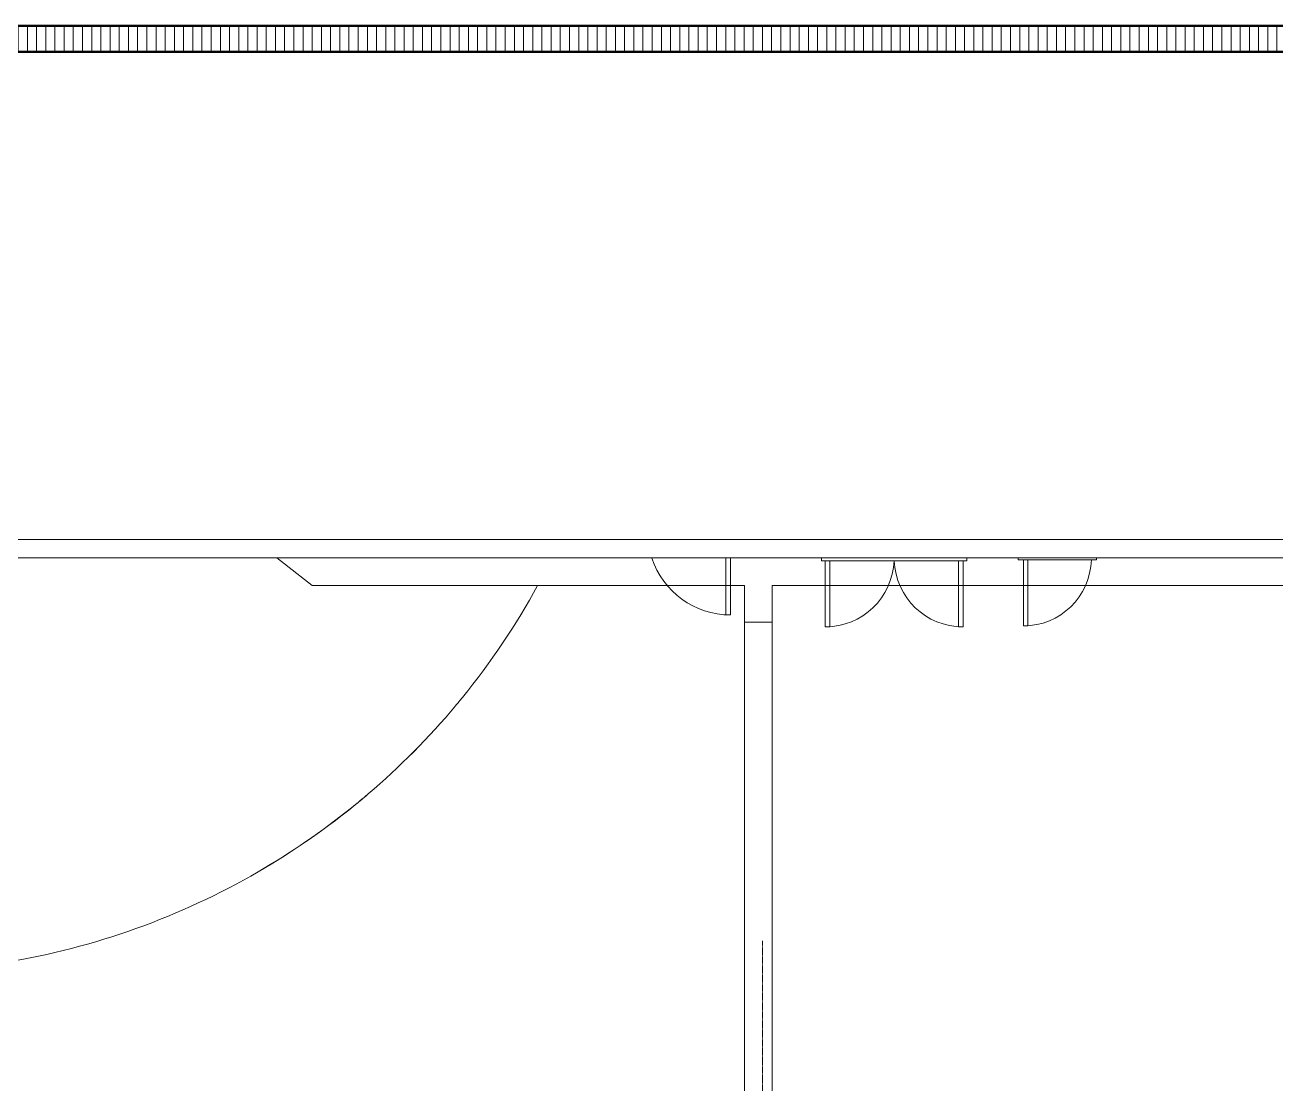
# Model space of a CAD drawing. Header units: millimetres. Extents: x 15878 to 679837, y -72324 to 391440.
# Drawn here: x 41474 to 55089, y -7867 to 3657 of the extents above; entities that cross this region are included whole.
import ezdxf

# ---------------------------------------------------------------- set-up
doc = ezdxf.new("R2010")
doc.units = ezdxf.units.MM
doc.linetypes.add('Grid Line__1_200_', pattern=[10.5, 6, -1.5, 1.5, -1.5])
for name, color, linetype, lineweight in [('A-DOOR', 31, 'Continuous', 5), ('A-DOOR-FRAM', 31, 'Continuous', 5), ('A-FLOR', 192, 'Continuous', 5), ('A-WALL', 113, 'Continuous', 5), ('Q-CASE', 31, 'Continuous', 5), ('S-GRID', 1, 'Continuous', 5)]:
    doc.layers.add(name, color=color, linetype=linetype, lineweight=lineweight)

# ---------------------------------------------------------------- blocks, each defined once
blk = doc.blocks.new('DLN-Double Door__X03_ - _M13_1500 x 2600 _WH_-16954903-1_F')
at = {"layer": 'A-DOOR', "color": 253}
for p, q in [((-750, -105), (-750, -825)), ((-700, -825), (-700, -105)), ((700, -825), (700, -105)), ((750, -105), (750, -825)), ((-750, -825), (-700, -825)), ((750, -825), (700, -825))]:
    blk.add_line(p, q, dxfattribs=at)
for centre, start, end in [((-750, -75), 270, 357.665), ((750, -75), 182.335, 270)]:
    blk.add_arc(centre, 750, start, end, dxfattribs=at)
at = {"layer": 'A-DOOR-FRAM', "color": 253}
for p, q in [((-790, -105), (-790, -75)), ((790, -105), (-790, -105)), ((790, -75), (790, -105))]:
    blk.add_line(p, q, dxfattribs=at)
blk = doc.blocks.new('DLN-Single Door__X01_ - _M03_ 900 x 2450 _WH_-18265741-1_F')
at = {"layer": 'A-DOOR', "color": 253}
for p, q in [((-450, 975), (-400, 975)), ((-450, 355), (-450, 975)), ((-400, 975), (-400, 355))]:
    blk.add_line(p, q, dxfattribs=at)
blk.add_arc((-450, 75), 900, 18.1627, 90, dxfattribs=at)
blk = doc.blocks.new('DLN-Access Panel__AP06__ - _AP06_ 800 x 2325 _WH_-16253387-1_F')
at = {"layer": 'A-DOOR', "color": 253}
for p, q in [((-425, -95), (-425, -75)), ((425, -95), (-425, -95)), ((-370, -95), (-370, -815)), ((-320, -815), (-320, -95)), ((425, -75), (425, -95)), ((-370, -815), (-320, -815))]:
    blk.add_line(p, q, dxfattribs=at)
blk.add_arc((-370, -75), 740, 270, 358.4198, dxfattribs=at)
blk = doc.blocks.new('DLN-Surface Channel-S1 - 300x150 _WD_-15753210-1_F')
at = {"layer": 'Q-CASE'}
h = blk.add_hatch(dxfattribs=at)
h.set_pattern_fill('FP_7', color=256, style=0, pattern_type=2)
h.set_pattern_definition([(270, (0, 609.6), (100, 6e-15), [])])
h.paths.add_polyline_path([(-20870, -135), (20870, -135), (20870, 135), (-20870, 135), (-20870, -22)], flags=0)
for p, q in [((-20870, 150), (20870, 150)), ((-20870, 140), (20870, 140)), ((20870, 135), (-20870, 135)), ((-20870, -135), (20870, -135)), ((20870, -140), (-20870, -140)), ((-20870, -150), (20870, -150))]:
    blk.add_line(p, q, dxfattribs=at)

msp = doc.modelspace()

# ---------------------------------------------------------------- linework, layer by layer
at = {"layer": 'A-FLOR'}
for p, q in [((37839.3, 3657.5), (79589.3, 3657.5)), ((79589.3, 3357.5), (37839.3, 3357.5)), ((44214.5, -2142.5), (44598.5, -2442.5)), ((44598.5, -2442.5), (47053.7, -2442.5)), ((47053.7, -2442.5), (49304.3, -2442.5)), ((49304.3, -2442.5), (49304.3, -9844.4)), ((49604.3, -9658.9), (49604.3, -2442.5)), ((49604.3, -2442.5), (66526.8, -2442.5))]:
    msp.add_line(p, q, dxfattribs=at)
at = {"layer": 'A-FLOR', "color": 253}
msp.add_line((49304.3, -2842.5), (49604.3, -2842.5), dxfattribs=at)
at = {"layer": 'A-FLOR'}
for points, knots in [([(47053.7, -2442.5), (46818.2, -2872.3), (46521.5, -3313.4), (46184.4, -3721.7), (46158.9, -3752.1)], [-1, -1, -1, -1, -0.875, -0.86486486, -0.86486486, -0.86486486, -0.86486486]), ([(46158.9, -3752.1), (46184.4, -3721.7), (46521.5, -3313.4), (46818.2, -2872.3), (47053.7, -2442.5)], [-0.13513514, -0.13513514, -0.13513514, -0.13513514, -0.125, 0, 0, 0, 0]), ([(46158.9, -3752.1), (45869.8, -4097.1), (45206, -4767.2), (44034.1, -5596.6), (42695.7, -6217.8), (41267.1, -6587.2), (39795.3, -6692.9), (38328.5, -6531.2), (37386.6, -6249), (36931.8, -6066.3)], [-0.86486486, -0.86486486, -0.86486486, -0.86486486, -0.75, -0.625, -0.5, -0.375, -0.25, -0.125, 0, 0, 0, 0]), ([(45026.1, -4862.3), (45088, -4812.5), (45495.8, -4474.6), (45869.8, -4097.1), (46158.9, -3752.1)], [-0.27027027, -0.27027027, -0.27027027, -0.27027027, -0.25, -0.13513514, -0.13513514, -0.13513514, -0.13513514]), ([(39082.9, -6603.2), (39319.8, -6628.7), (40047.3, -6674.8), (41267.1, -6587.2), (42695.7, -6217.8), (43961.7, -5630.2), (44706.2, -5119.4), (45026.1, -4862.3)], [-0.81081081, -0.81081081, -0.81081081, -0.81081081, -0.75, -0.625, -0.5, -0.375, -0.27027027, -0.27027027, -0.27027027, -0.27027027])]:
    msp.add_open_spline(points, degree=3, knots=knots, dxfattribs=at)
at = {"layer": 'A-WALL', "color": 253}
for p, q in [((37839.3, -1942.5), (67026.8, -1942.5)), ((66826.8, -2142.5), (37639.3, -2142.5))]:
    msp.add_line(p, q, dxfattribs=at)
at = {"layer": 'S-GRID', "color": 254, "linetype": 'Grid Line__1_200_'}
msp.add_line((49501.8, -6309.9), (49501.8, -18809.9), dxfattribs=at)

# ---------------------------------------------------------------- block references
at = {"layer": 'A-DOOR', "color": 253, "rotation": 180}
msp.add_blockref('DLN-Single Door__X01_ - _M03_ 900 x 2450 _WH_-18265741-1_F', (48701.8, -1787.5), dxfattribs=at)
at = {"layer": 'A-DOOR', "color": 253}
for name, p in [('DLN-Double Door__X03_ - _M13_1500 x 2600 _WH_-16954903-1_F', (50933.3, -2067.5)), ('DLN-Access Panel__AP06__ - _AP06_ 800 x 2325 _WH_-16253387-1_F', (52710, -2067.5))]:
    msp.add_blockref(name, p, dxfattribs=at)
at = {"layer": 'Q-CASE'}
msp.add_blockref('DLN-Surface Channel-S1 - 300x150 _WD_-15753210-1_F', (58719.3, 3507.5), dxfattribs=at)

doc.saveas('drawing.dxf')
